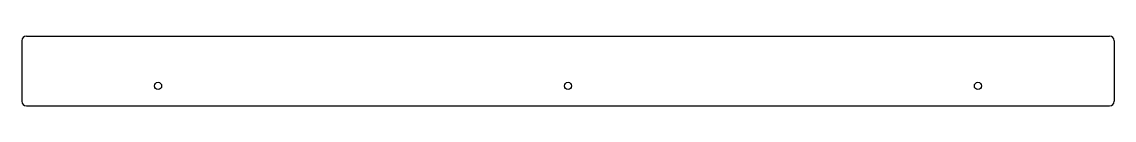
# Model space of a CAD drawing. Extents: x 0 to 30.1, y 0 to 1.9.
import ezdxf

# ---------------------------------------------------------------- set-up
doc = ezdxf.new("R2010")
doc.units = 0
doc.header["$LTSCALE"] = 1.87
doc.layers.get('0').update_dxf_attribs({"linetype": 'CONTINUOUS'})
doc.layers.add('DTM_AXES', color=7, linetype='CONTINUOUS')

msp = doc.modelspace()

# ---------------------------------------------------------------- linework, layer by layer
at = {"color": 3, "linetype": 'CONTINUOUS'}
for p, q in [((0.125, 1.917), (29.949, 1.917)), ((0, 1.792), (0, 1.078)), ((30.074, 1.792), (30.074, 1.078)), ((0, 1.004), (0, 0.125)), ((30.074, 1.004), (30.074, 0.125)), ((0.125, 0), (29.949, 0))]:
    msp.add_line(p, q, dxfattribs=at)
for centre, start, end in [((0.125, 1.792), 90, 180), ((29.949, 1.792), 0, 90), ((0.125, 0.125), 180, 270), ((29.949, 0.125), 270, 0)]:
    msp.add_arc(centre, 0.125, start, end, dxfattribs=at)
at = {"layer": 'DTM_AXES', "color": 3, "linetype": 'CONTINUOUS'}
for p, q in [((0, 1.078), (0, 1.004)), ((30.074, 1.078), (30.074, 1.004))]:
    msp.add_line(p, q, dxfattribs=at)
for centre in [(3.75, 0.547), (15.037, 0.547), (26.324, 0.547)]:
    msp.add_circle(centre, 0.0995, dxfattribs=at)

doc.saveas('drawing.dxf')
